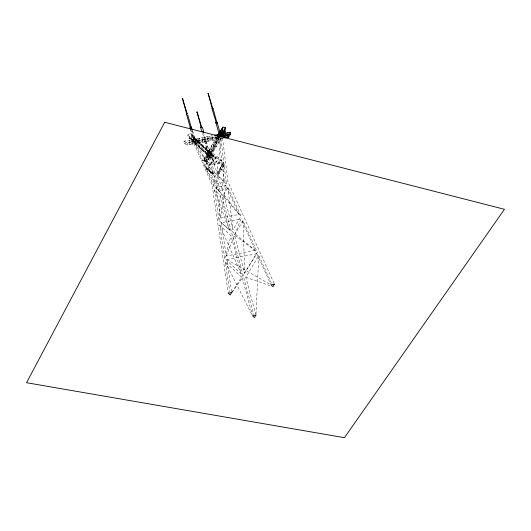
<?xml version="1.0" encoding="UTF-8"?>
<svg xmlns="http://www.w3.org/2000/svg" width="531" height="531" viewBox="0 0 531 531"><rect width="100%" height="100%" fill="white"/><g stroke="black" fill="none" stroke-linecap="round" stroke-linejoin="round"><path stroke-width="0.4" stroke-dasharray="2.65 1.99" d="M220.896 138.764L217.026 173.106L219.031 173.697L219.25 169.382L221.254 169.973L221.473 165.665L223.478 166.256L223.697 161.942L211.285 154.846L207.82 155.523L219.037 191.167L213.96 186.441L214.219 175.861L205.915 168.121L219.037 191.167L222.496 190.496L226.372 184.018L220.896 138.764L219.907 137.848M219.071 220.544L220.119 195.196L214.491 189.952L219.071 220.544L229.545 230.301L220.119 195.196M255.988 314.226L258.803 255.511L245.8 277.262L255.736 314.266M224.022 164.59L222.496 190.496L211.285 154.846M221.646 137.516L207.196 161.689L204.581 161.132L205.006 156.857L206.811 157.408L207.229 153.14L209.035 153.691L209.453 149.423L211.258 149.968L211.677 145.7L213.482 146.251L213.9 141.983L215.705 142.534L216.124 138.259L217.929 138.81L218.068 137.39M217.239 136.401L202.782 160.581L207.196 161.689L207.614 157.415L209.42 157.966L209.838 153.698L211.643 154.249L212.061 149.974L213.867 150.525L214.285 146.257L216.09 146.808L216.509 142.534L218.314 143.085L218.732 138.817L220.538 139.368L220.677 137.941M220.571 218.035L225.907 185.505L215.984 187.443L220.571 218.035L239.03 214.431L225.907 185.505M224.766 258.544L230.985 235.671L219.774 225.224L224.766 258.544L241.253 273.91L230.985 235.671M189.839 142.613L189.142 140.204L192.408 142.116L194.286 139.202L195.216 143.782L213.568 173.783L212.984 174.712L210.648 171.062L210.07 171.991L207.734 168.347L207.15 169.276L204.82 165.632L207.82 155.523L210.535 156.101M218.931 136.938L224.407 182.186L215.46 183.938L222.058 162.758L207.415 165.619L226.372 184.018L217.683 175.19M226.266 256.035L241.041 218.858L221.274 222.715L226.266 256.035L255.331 250.36L241.041 218.858M213.96 186.441L195.216 143.782L196.716 141.273L221.739 160.116L219.874 163.183L216.595 161.119L214.736 164.185L211.457 162.121L209.592 165.187L206.32 163.123L218.58 137.662M194.14 142.925L195.64 140.416M202.782 160.581L204.581 161.132L219.037 136.952M205.391 161.139L219.847 136.952L220.538 139.368M217.026 173.106L223.697 161.942M218.088 175.276L224.427 164.676M223.578 194.519L227.872 187.337L240.994 216.263L233.009 229.624L223.578 194.519L240.994 216.263M234.45 234.994L243.006 220.684L257.296 252.192L244.718 273.233L234.45 234.994L257.296 252.192M190.058 144.704L189.368 142.288L192.634 144.2L194.512 141.286L197.771 143.197L199.649 140.284L202.908 142.195L204.787 139.281L208.052 141.193L209.931 138.279L213.19 140.184L215.068 137.277L218.327 139.182L219.456 137.436M194.286 139.202L197.545 141.113L199.424 138.199L202.683 140.104L204.561 137.197L207.827 139.102L209.705 136.188L212.964 138.1L214.843 135.186M231.722 292.481L256.838 253.679L270.624 284.072M232.087 292.362L242.335 277.932L225.29 262.048L229.737 291.745M189.169 136.374L189.859 138.783L190.622 137.728L192.773 141.498L193.543 140.449L195.687 144.22L196.457 143.164L198.607 146.934L199.371 145.879L201.521 149.649L202.284 148.6L204.435 152.37L205.205 151.315L207.349 155.085L208.119 154.03L210.269 157.8L211.033 156.751L213.183 160.521L216.336 157.933L190.098 133.48L187.708 135.013L189.859 138.783L213.183 160.521L216.336 157.933M189.859 138.783L193.012 136.201L195.162 139.972L195.926 138.916L198.076 142.686L198.84 141.631L200.99 145.401L201.76 144.352L203.904 148.122L204.674 147.067L206.825 150.837L207.588 149.782L209.738 153.552L210.502 152.503L212.652 156.273L213.422 155.218L215.566 158.988L192.242 137.25L190.098 133.48M223.465 138.179L187.489 145.202L184.23 143.297L184.005 141.206L212.274 135.69L212.964 138.1M184.23 143.297L217.637 136.772M184.005 141.206L187.264 143.118L218.102 137.098M206.32 163.123L221.739 160.116M231.602 291.672L226.79 259.546L256.838 253.679M195.966 142.527L193.257 141.95L212.002 184.609L228.264 293.152M245.8 277.262L269.828 285.578M226.79 259.546L270.252 284.41M221.274 222.715L255.331 250.36M187.708 135.013L213.947 159.466M204.82 165.632L213.568 173.783M215.984 187.443L239.03 214.431M225.29 262.048L251.74 314.259M205.928 141.08C204.475 140.118 205.145 142.653 205.928 141.08L203.685 133.268M274.089 283.395L227.865 181.516L222.589 137.881M258.803 255.511L271.573 283.667M219.774 225.224L241.253 273.91M196.716 141.273L215.46 183.938M212.108 172.422L212.984 174.712M210.648 171.062L211.524 173.352M209.194 169.708L210.07 171.991M207.734 168.347L208.61 170.637M206.28 166.986L207.15 169.276M214.491 189.952L229.545 230.301M222.589 163.807L223.478 166.256M221.473 165.665L222.37 168.115M220.365 167.524L221.254 169.973M219.25 169.382L220.146 171.832M218.141 171.247L219.031 173.697M209.785 157.355L221.002 192.999L253.606 314.418M218.732 138.817L219.429 141.226M217.81 137.376L218.327 139.182M217.584 137.602L217.929 138.81M217.624 140.675L218.314 143.085M216.124 138.259L216.814 140.669M215.015 135.79L215.533 137.602M215.068 137.277L215.759 139.686M216.509 142.534L217.206 144.943M215.015 140.118L215.705 142.534M215.4 144.392L216.09 146.808M213.9 141.983L214.59 144.392M212.5 137.775L213.19 140.184M214.285 146.257L214.975 148.667M212.792 143.841L213.482 146.251M213.177 148.116L213.867 150.525M209.705 136.188L210.395 138.604M209.931 138.279L210.621 140.688M211.677 145.7L212.367 148.109M214.876 156.579L215.566 158.988M212.061 149.974L212.752 152.384M213.422 155.218L214.112 157.627M210.561 147.558L211.258 149.968M207.136 136.693L207.827 139.102M211.962 153.857L212.652 156.273M207.355 138.777L208.052 141.193M210.953 151.833L211.643 154.249M212.493 158.105L213.183 160.521M210.502 152.503L211.199 154.913M209.453 149.423L210.143 151.833M211.033 156.751L211.723 159.161M209.838 153.698L210.528 156.107M206.174 141.073A0.777 0.544 -16 0 1 205.092 141.77A0.777 0.544 -16 0 1 204.986 140.821A0.777 0.544 -16 0 1 206.174 141.073L210.389 155.762A0.777 0.544 -16 0 1 209.3 156.453A0.777 0.544 -16 0 1 209.201 155.51A0.777 0.544 -16 0 1 210.389 155.762M206.101 141.365L210.316 156.054M204.561 137.197L205.258 139.607M208.338 151.282L209.035 153.691M209.572 155.391L210.269 157.8M204.787 139.281L205.477 141.691M207.588 149.782L208.278 152.198M202.669 133.546L204.906 141.359M204.734 141.073L208.942 155.762M204.661 141.365L208.875 156.054M208.729 155.556L209.42 157.966M208.119 154.03L208.809 156.446M206.128 148.428L206.825 150.837M207.229 153.14L207.92 155.55M206.659 152.676L207.349 155.085M201.992 137.695L202.683 140.104M204.674 147.067L205.364 149.476M207.614 157.415L208.305 159.824M202.218 139.786L202.908 142.195M205.205 151.315L205.895 153.724M206.114 154.999L206.811 157.408M203.214 145.706L203.904 148.122M206.506 159.273L207.196 161.689M203.745 149.954L204.435 152.37M201.76 144.352L202.45 146.762M205.006 156.857L205.696 159.273M199.424 138.199L200.114 140.609M202.284 148.6L202.975 151.01M199.649 140.284L200.34 142.693M200.3 142.992L200.99 145.401M200.831 147.24L201.521 149.649M203.891 158.723L204.581 161.132M198.84 141.631L199.537 144.047M199.371 145.879L200.061 148.295M197.386 140.277L198.076 142.686M196.855 138.697L197.545 141.113M197.081 140.788L197.771 143.197M197.91 144.525L198.607 146.934M195.926 138.916L196.616 141.326M196.457 143.164L197.147 145.574M192.494 130.593L195.82 142.189A0.777 0.544 -16 0 1 194.738 142.879A0.777 0.544 -16 0 1 194.631 141.93A0.777 0.544 -16 0 1 195.82 142.189M194.465 137.556L195.162 139.972M192.421 130.885L195.747 142.481M194.996 141.804L195.687 144.22M193.012 136.201L193.702 138.611M194.512 141.286L195.202 143.702M190.609 129.046L194.379 142.189M190.536 129.338L194.306 142.481M193.543 140.449L194.233 142.859M191.552 134.841L192.242 137.25M192.083 139.089L192.773 141.498M191.718 139.706L192.408 142.116M191.937 141.79L192.634 144.2M190.622 137.728L191.313 140.144M219.164 160.614L219.874 163.183M216.595 161.119L217.305 163.687M214.026 161.616L214.736 164.185M211.457 162.121L212.161 164.69M208.889 162.625L209.592 165.187M242.335 277.932L252.271 314.943M227.872 187.337L233.009 229.624M187.264 143.118L187.489 145.202M243.006 220.684L244.718 273.233M220.411 137.868A0.777 0.544 -16 0 1 219.987 137.469"/><path stroke-width="0.8" d="M218.208 135.963L218.347 134.542L220.153 135.093L220.571 130.818L224.985 131.927L225.41 127.652L222.794 127.101L217.239 136.401M220.816 136.52L220.962 135.093L225.41 127.652M219.037 136.952L222.376 131.369L222.794 127.101M221.48 136.905L220.962 135.093L222.761 135.644L223.186 131.376L224.985 131.927L222.396 136.261M186.633 113.727L182.452 98.341L187.065 113.515M182.744 98.494L182.252 98.58M191.339 127.706L187.742 114.875M201.143 127.221L201.627 127.088L201.143 127.221L197.021 111.915L201.627 127.088M212.745 108.55L208.132 93.33L212.254 108.636L212.659 108.682M219.847 136.952L220.206 136.354M216.96 122.787L213.011 108.43L212.407 108.205L211.988 108.709L216.356 123.013M218.858 135.929L219.98 134.184L223.246 136.095L225.124 133.181L228.383 135.093L228.609 137.177L224.752 137.927M223.843 137.595L225.343 135.266L228.609 137.177L230.487 134.263L230.262 132.179L214.843 135.186M219.98 134.184L220.677 136.593L228.383 135.093L230.262 132.179M187.158 113.826L187.111 113.229L186.328 113.521L190.383 127.871M212.719 108.882L213.011 108.43M219.044 136.5L220.206 136.268M220.783 136.162L230.487 134.263M186.646 113.966L186.308 113.72M207.953 93.609L208.417 93.436M196.842 112.194L197.306 112.021M217.04 122.495L216.436 122.269L216.017 122.774M203.466 132.484C203.439 125.396 198.554 124.626 202.218 131.98M200.877 127.294L201.481 127.52L201.893 127.015M191.359 127.506L190.755 127.287L190.344 127.785M227.693 132.677L228.383 135.093M227.918 134.768L228.609 137.177M224.294 129.518L224.985 131.927M225.124 133.181L225.814 135.591M225.343 135.266L226.04 137.682M223.186 131.376L223.876 133.785M221.686 128.96L222.376 131.369M222.555 133.686L223.246 136.095M222.071 133.235L222.761 135.644M222.774 135.77L223.292 137.575M220.571 130.818L221.261 133.228M217.219 122.78L220.982 135.923M219.462 132.677L220.153 135.093M216.96 123.033A0.777 0.544 -16 0 0 217.026 122.143A0.777 0.544 -16 0 0 215.845 122.488L219.834 136.401M218.347 134.542L218.865 136.348M217.411 134.688L217.929 136.494M191.538 127.792L192.202 130.108M190.164 127.5L190.609 129.046M190.357 128.137A0.777 0.544 -16 0 1 190.277 127.36A0.777 0.544 -16 0 1 191.346 127.155A0.777 0.544 -16 0 1 191.425 127.931M216.389 123.199A0.777 0.544 -16 0 1 215.845 122.488M164.71 122.269L26.55 382.712L344.44 437.683L504.45 209.3L164.71 122.269M231.722 292.481L230.228 294.984L228.264 293.152L231.722 292.481M255.949 315.049L254.449 317.558L252.484 315.726L255.949 315.049M274.427 284.145L272.927 286.647L270.963 284.815L274.427 284.145"/></g></svg>
